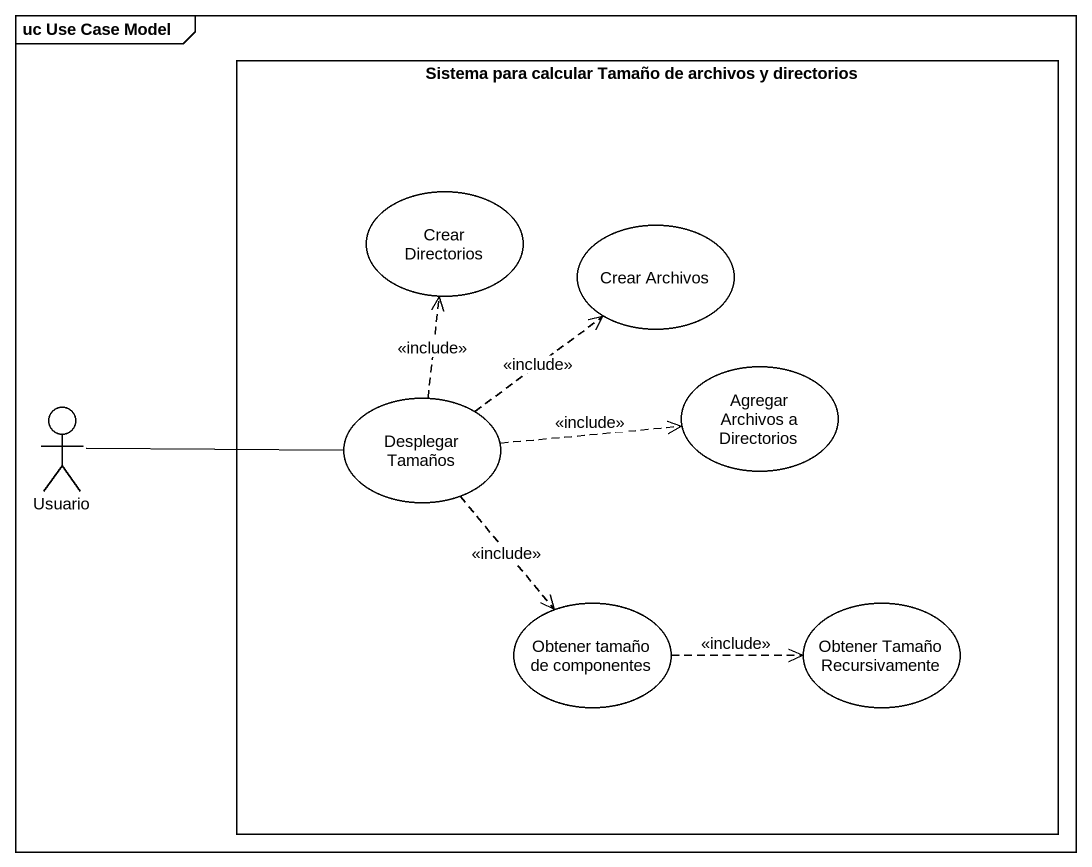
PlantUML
@startuml
mainframe uc Use Case Model
rectangle "Sistema para calcular Tamaño de archivos y directorios" as Sistema_para_calcular {
  usecase "Crear Directorios" as Crear_Directorios
  usecase "Crear Archivos" as Crear_Archivos
  usecase "Desplegar Tamaños" as Desplegar_Tamaños
  usecase "Agregar Archivos a Directorios" as Agregar_Archivos_a
  usecase "Obtener tamaño de componentes" as Obtener_tamaño_de
  usecase "Obtener Tamaño Recursivamente" as Obtener_Tamaño
}
actor Usuario
Usuario -right- Desplegar_Tamaños
Desplegar_Tamaños .up.> Crear_Directorios : <<include>>
Desplegar_Tamaños .up.> Crear_Archivos : <<include>>
Desplegar_Tamaños .right.> Agregar_Archivos_a : <<include>>
Desplegar_Tamaños ..> Obtener_tamaño_de : <<include>>
Obtener_tamaño_de .right.> Obtener_Tamaño : <<include>>
@enduml
